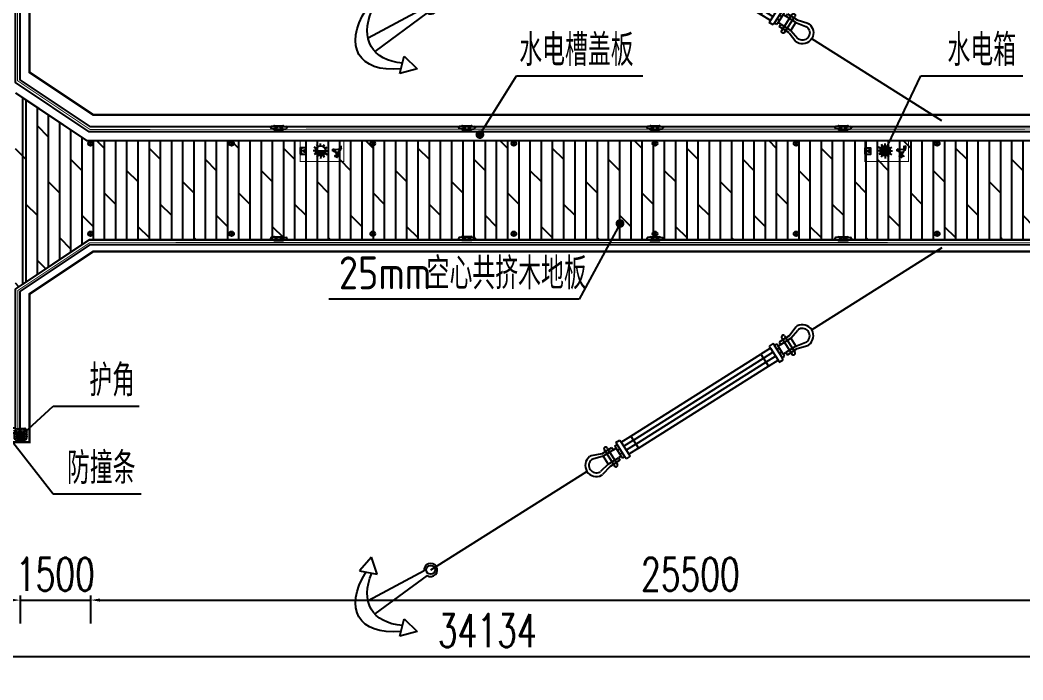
# Model space of a CAD drawing. Extents: x -89702 to 926017, y -610001 to -56924.
# Drawn here: x 60847 to 82167, y -135977 to -121946 of the extents above; entities that cross this region are included whole.
import ezdxf

# ---------------------------------------------------------------- set-up
doc = ezdxf.new("R2010")
doc.units = 0
doc.header["$LTSCALE"] = 10
doc.header["$MEASUREMENT"] = 0
doc.linetypes.add('CENTER', pattern=[2, 1.25, -0.25, 0.25, -0.25])
for name, color, linetype in [('AECOM-园建', 2, 'Continuous'), ('DIM_LEAD', 3, 'Continuous'), ('PUB_TEXT', 7, 'Continuous'), ('W-_ANTICOLLISION防撞措施', 6, 'Continuous'), ('W-PLASTIC_RAILINGS塑木栏杆', 6, 'Continuous'), ('W-STEEL_FRAME钢架', 3, 'Continuous'), ('W-WOOD_FLOOR木地板', 30, 'Continuous'), ('系船栓', 132, 'Continuous')]:
    doc.layers.add(name, color=color, linetype=linetype)
doc.layers.add('护舷', color=40, linetype='Continuous', lineweight=15)
doc.layers.add('护角', color=8, linetype='Continuous', lineweight=9)
doc.styles.get("Standard").update_dxf_attribs({"font": 'gbenor.shx', "bigfont": 'gbcbig.shx'})
doc.styles.add('STANDARD_T3', font='simplex.shx', dxfattribs={"width": 0.7, "bigfont": 'gbcbig.shx'})
doc.dimstyles.new('W&&200', dxfattribs={"dimtxt": 700, "dimasz": 200, "dimexe": 500, "dimexo": 600, "dimgap": 200, "dimtad": 1, "dimdec": 0, "dimzin": 0, "dimdsep": 46, "dimtxsty": 'STANDARD_T3', "dimcen": 0.09, "dimclrd": 1, "dimclre": 1, "dimclrt": 7, "dimazin": 2, "dimtfac": 1, "dimtdec": 0, "dimtix": 1, "dimtmove": 2, "dimatfit": 3, "dimfxl": 0, "dimtolj": 1, "dimtzin": 0, "dimarcsym": 0})

# ---------------------------------------------------------------- blocks, each defined once
blk = doc.blocks.new('*D79')
at = {"layer": 'Defpoints', "color": 0, "transparency": 16777216}
for p in [(60847, -123220), (89891, -123220), (87845, -124220)]:
    blk.add_point(p, dxfattribs=at)
at = {"layer": 'W-WOOD_FLOOR木地板', "color": 1, "lineweight": -2, "transparency": 16777216}
for p, q in [((89891, -123020), (89891, -122820)), ((89791, -123220), (90391, -123220)), ((89891, -124220), (89891, -123220)), ((89791, -124220), (90391, -124220)), ((89891, -124420), (89891, -124620))]:
    blk.add_line(p, q, dxfattribs=at)
at = {"layer": 'W-WOOD_FLOOR木地板', "color": 1, "transparency": 16777216}
for points in [[(89858, -123020), (89924, -123020), (89891, -123220)], [(89858, -124420), (89924, -124420), (89891, -124220)]]:
    blk.add_solid(points, dxfattribs=at)
at = {"layer": 'W-WOOD_FLOOR木地板', "color": 7, "transparency": 16777216, "insert": (89341, -123720), "char_height": 700, "attachment_point": 5, "rotation": 90, "style": 'STANDARD_T3'}
blk.add_mtext('\\A1;1000', dxfattribs=at)
blk = doc.blocks.new('*D80')
at = {"layer": 'Defpoints', "color": 0, "transparency": 16777216}
for p in [(60847, -115720), (89891, -115720), (60847, -123220)]:
    blk.add_point(p, dxfattribs=at)
at = {"layer": 'W-WOOD_FLOOR木地板', "color": 1, "lineweight": -2, "transparency": 16777216}
for p, q in [((89791, -115720), (90391, -115720)), ((89891, -123020), (89891, -115920)), ((89791, -123220), (90391, -123220))]:
    blk.add_line(p, q, dxfattribs=at)
at = {"layer": 'W-WOOD_FLOOR木地板', "color": 1, "transparency": 16777216}
for points in [[(89858, -115920), (89924, -115920), (89891, -115720)], [(89858, -123020), (89924, -123020), (89891, -123220)]]:
    blk.add_solid(points, dxfattribs=at)
at = {"layer": 'W-WOOD_FLOOR木地板', "color": 7, "transparency": 16777216, "insert": (89341, -119470), "char_height": 700, "width": 822.06, "attachment_point": 5, "rotation": 90, "style": 'STANDARD_T3'}
blk.add_mtext('\\A1;7500', dxfattribs=at)
blk = doc.blocks.new('*D85')
at = {"layer": 'Defpoints', "color": 0, "transparency": 16777216}
for p in [(53713, -130720), (60847, -130720), (53713, -134279)]:
    blk.add_point(p, dxfattribs=at)
at = {"layer": 'W-WOOD_FLOOR木地板', "color": 1, "lineweight": -2, "transparency": 16777216}
for p, q in [((53713, -134179), (53713, -134779)), ((60647, -134279), (53913, -134279)), ((60847, -134179), (60847, -134779))]:
    blk.add_line(p, q, dxfattribs=at)
at = {"layer": 'W-WOOD_FLOOR木地板', "color": 1, "transparency": 16777216}
for points in [[(53913, -134245), (53913, -134312), (53713, -134279)], [(60647, -134245), (60647, -134312), (60847, -134279)]]:
    blk.add_solid(points, dxfattribs=at)
at = {"layer": 'W-WOOD_FLOOR木地板', "color": 7, "transparency": 16777216, "insert": (57280, -133729), "char_height": 700, "attachment_point": 5, "style": 'STANDARD_T3'}
blk.add_mtext('\\A1;7134', dxfattribs=at)
blk = doc.blocks.new('*D73')
at = {"layer": 'Defpoints', "color": 0, "transparency": 16777216}
for p in [(53713, -132039), (87845, -132039), (87845, -135477)]:
    blk.add_point(p, dxfattribs=at)
at = {"layer": 'W-WOOD_FLOOR木地板', "color": 1, "lineweight": -2, "transparency": 16777216}
for p, q in [((53713, -135377), (53713, -135977)), ((87845, -135377), (87845, -135977)), ((53913, -135477), (87645, -135477))]:
    blk.add_line(p, q, dxfattribs=at)
at = {"layer": 'W-WOOD_FLOOR木地板', "color": 1, "transparency": 16777216}
for points in [[(53913, -135443), (53913, -135510), (53713, -135477)], [(87645, -135443), (87645, -135510), (87845, -135477)]]:
    blk.add_solid(points, dxfattribs=at)
at = {"layer": 'W-WOOD_FLOOR木地板', "color": 7, "transparency": 16777216, "insert": (70779, -134927), "char_height": 700, "attachment_point": 5, "style": 'STANDARD_T3'}
blk.add_mtext('\\A1;34134', dxfattribs=at)
blk = doc.blocks.new('A$C1404ab31')
at = {"layer": 'AECOM-园建', "color": 5}
for p, q in [((23004, 3037), (22894, 3512)), ((22894, 3512), (23361, 3370)), ((23361, 3370), (23004, 3037)), ((21855, 2376), (23608, 2503)), ((21855, 2227), (23575, 2103)), ((22978, 1625), (22868, 1150)), ((23335, 1292), (22978, 1625)), ((22868, 1150), (23335, 1292))]:
    blk.add_line(p, q, dxfattribs=at)
at = {"layer": 'AECOM-园建', "color": 7}
for p, q in [((10094, 2446), (9811, 2500)), ((10101, 2523), (9814, 2599)), ((10093, 2446), (10418, 2446)), ((10418, 2523), (10101, 2523)), ((10418, 2446), (10418, 2523)), ((15775, 2443), (15775, 2520)), ((15775, 2520), (16091, 2520)), ((16091, 2520), (16378, 2596)), ((16098, 2443), (16381, 2497)), ((10093, 2190), (9816, 2107)), ((10417, 2189), (10093, 2190)), ((16099, 2443), (15775, 2443)), ((15775, 2110), (15775, 2187)), ((15775, 2187), (16099, 2187)), ((16099, 2187), (16375, 2104)), ((10099, 2112), (9818, 2009)), ((16093, 2110), (15775, 2110)), ((16093, 2110), (16373, 2006))]:
    blk.add_line(p, q, dxfattribs=at)
at = {"layer": 'AECOM-园建', "color": 4}
for p, q in [((10093, 2190), (10093, 2446)), ((10503, 2383), (10579, 2383)), ((10503, 2254), (10579, 2254)), ((11015, 2382), (10707, 2382)), ((11016, 2254), (10708, 2254)), ((15175, 2381), (15485, 2381)), ((15176, 2252), (15484, 2252)), ((15690, 2380), (15613, 2380)), ((15689, 2252), (15613, 2252)), ((16099, 2187), (16099, 2443))]:
    blk.add_line(p, q, dxfattribs=at)
at = {"layer": 'AECOM-园建', "color": 6}
for p, q in [((10209, 2049), (10209, 2568)), ((10301, 2057), (10299, 2584)), ((15891, 2055), (15893, 2582)), ((15983, 2046), (15983, 2566))]:
    blk.add_line(p, q, dxfattribs=at)
at = {"layer": 'AECOM-园建'}
for p, q in [((10503, 2446), (10417, 2446)), ((10503, 2446), (10502, 2190)), ((10580, 2510), (10503, 2511)), ((10503, 2511), (10503, 2446)), ((10580, 2510), (10579, 2125)), ((10708, 2575), (10580, 2575)), ((10580, 2575), (10580, 2510)), ((10708, 2125), (10707, 2510)), ((10708, 2510), (10708, 2575)), ((11017, 2511), (10708, 2510)), ((15175, 2509), (11015, 2511)), ((11016, 2125), (11017, 2511)), ((15176, 2123), (15175, 2509)), ((15175, 2509), (15484, 2508)), ((15484, 2508), (15484, 2573)), ((15484, 2573), (15613, 2573)), ((15484, 2123), (15485, 2508)), ((15613, 2573), (15613, 2508)), ((15613, 2508), (15689, 2508)), ((15613, 2508), (15613, 2123)), ((15689, 2508), (15690, 2444)), ((5331, 2302), (9500, 2302)), ((10417, 2189), (10502, 2190)), ((10417, 2112), (10417, 2189)), ((10502, 2190), (10502, 2125)), ((15175, 2381), (11015, 2382)), ((15176, 2252), (11015, 2254)), ((15690, 2444), (15689, 2188)), ((15775, 2187), (15689, 2188)), ((15689, 2188), (15689, 2123)), ((15690, 2444), (15775, 2444)), ((21692, 2299), (16692, 2299)), ((10099, 2112), (10417, 2112)), ((10502, 2125), (10580, 2125)), ((10580, 2125), (10580, 2061)), ((10580, 2061), (10708, 2061)), ((10708, 2061), (10708, 2125)), ((10708, 2125), (11016, 2125)), ((15176, 2123), (11016, 2125)), ((15484, 2123), (15176, 2123)), ((15484, 2059), (15484, 2123)), ((15612, 2059), (15484, 2059)), ((15689, 2123), (15612, 2123)), ((15612, 2123), (15612, 2059))]:
    blk.add_line(p, q, dxfattribs=at)
at = {"layer": 'AECOM-园建', "color": 5}
blk.add_circle((21692, 2299), 121, dxfattribs=at)
at = {"layer": 'AECOM-园建', "color": 7}
for centre, radius, start, end in [((9800, 2302), 300, 93.2906, 265.3301), ((9800, 2302), 200, 94.4761, 262.9659), ((9789, 2502), 100, 75.19, 93.2906), ((9792, 2402), 100, 79.0739, 94.4761), ((16404, 2499), 100, 86.6579, 104.7584), ((16400, 2399), 100, 85.4723, 100.8746), ((16392, 2299), 200, 276.9826, 85.4723), ((16392, 2299), 300, 274.6184, 86.6579), ((9788, 2203), 100, 262.9659, 286.6022), ((9784, 2103), 100, 265.3301, 290.2049), ((16408, 2100), 100, 249.7436, 274.6184), ((16404, 2200), 100, 253.3463, 276.9826)]:
    blk.add_arc(centre, radius, start, end, dxfattribs=at)
at = {"layer": 'AECOM-园建', "color": 6}
for centre, radius, start, end in [((10254, 2576), 45.7, 10.5638, 190.32), ((15938, 2573), 45.7, 349.6285, 169.3847), ((10255, 2053), 46, 185.0754, 5.0754), ((15937, 2051), 46, 174.8731, 354.8731)]:
    blk.add_arc(centre, radius, start, end, dxfattribs=at)
at = {"layer": 'AECOM-园建', "color": 5}
blk.add_arc((21693, 2302), 178, 24.7518, 335.2482, dxfattribs=at)
at = {"layer": 'AECOM-园建', "color": 5, "extrusion": (0, 0, -1)}
for major_axis, ratio, start_param, end_param in [((-2789, 0), 0.481769, 2.390642, 3.92559), ((2393, 0), 0.561367, 5.641862, 6.962221)]:
    blk.add_ellipse((21227, 2364), major_axis=major_axis, ratio=ratio, start_param=start_param, end_param=end_param, dxfattribs=at)
blk = doc.blocks.new('护角')
at = {"layer": '护角', "linetype": 'Continuous', "lineweight": 0}
h = blk.add_hatch(dxfattribs=at)
h.set_pattern_fill('ANGLE', color=40, scale=5, angle=45)
h.set_pattern_definition([(45, (0, 0), (-24.6957, 24.6957), [25.4, -9.525]), (135, (0, 0), (-24.6957, -24.6957), [25.4, -9.525])])
h.paths.add_polyline_path([(229, 177, 0.414214), (177, 229), (0, 229), (0, 100, 0.414214), (100, 0), (229, 0)])
h.paths.add_polyline_path([(177, 280), (67, 280), (0, 229), (177, 229)])
h.paths.add_polyline_path([(177, 280), (177, 229, -0.414214), (229, 177), (280, 177, 0.414214)])
h.paths.add_polyline_path([(280, 177), (229, 177), (229, 0), (280, 65)])
at = {"layer": '护角', "color": 40, "linetype": 'Continuous', "lineweight": 0}
for p, q in [((0, 229), (67, 280)), ((0, 229), (0, 100)), ((177, 229), (0, 229)), ((67, 280), (177, 280)), ((177, 229), (177, 280)), ((100, 0), (229, 0)), ((229, 177), (229, 0)), ((229, 177), (280, 177)), ((229, 0), (280, 65)), ((280, 177), (280, 65))]:
    blk.add_line(p, q, dxfattribs=at)
at = {"layer": '护角', "color": 1, "linetype": 'CENTER', "ltscale": 0.2}
for p, q in [((224, 229), (235, 229)), ((229, 224), (229, 235))]:
    blk.add_line(p, q, dxfattribs=at)
at = {"layer": '护角', "color": 40, "linetype": 'Continuous', "lineweight": 0}
for centre, radius, start, end in [((177, 177), 103, 0, 90), ((177, 177), 52.2, 0, 90), ((100, 100), 100, 180, 270)]:
    blk.add_arc(centre, radius, start, end, dxfattribs=at)
blk = doc.blocks.new('A$Cfe1adb12')
at = {"layer": '护舷', "rotation": 320.3357902113834}
blk.add_blockref('护角', (0, 179), dxfattribs=at)
blk = doc.blocks.new('*D76')
at = {"color": 1, "lineweight": -2, "transparency": 16777216}
for p, q in [((91689, -102720), (92289, -102720)), ((91789, -130520), (91789, -102920)), ((91689, -130720), (92289, -130720))]:
    blk.add_line(p, q, dxfattribs=at)
at = {"color": 1, "transparency": 16777216}
for points in [[(91755, -102920), (91822, -102920), (91789, -102720)], [(91755, -130520), (91822, -130520), (91789, -130720)]]:
    blk.add_solid(points, dxfattribs=at)
at = {"layer": 'Defpoints', "color": 0, "transparency": 16777216}
for p in [(60847, -102720), (91789, -102720), (60847, -130720)]:
    blk.add_point(p, dxfattribs=at)
at = {"color": 7, "transparency": 16777216, "insert": (91239, -116720), "char_height": 700, "attachment_point": 5, "rotation": 90, "style": 'STANDARD_T3'}
blk.add_mtext('\\A1;28000', dxfattribs=at)
blk = doc.blocks.new('*D89')
at = {"layer": 'Defpoints', "color": 0, "transparency": 16777216}
for p in [(87845, -126720), (60847, -127720), (89891, -127720)]:
    blk.add_point(p, dxfattribs=at)
at = {"layer": 'W-WOOD_FLOOR木地板', "color": 1, "lineweight": -2, "transparency": 16777216}
for p, q in [((89891, -126520), (89891, -126320)), ((89791, -126720), (90391, -126720)), ((89891, -126720), (89891, -127720)), ((89791, -127720), (90391, -127720)), ((89891, -127920), (89891, -128120))]:
    blk.add_line(p, q, dxfattribs=at)
at = {"layer": 'W-WOOD_FLOOR木地板', "color": 1, "transparency": 16777216}
for points in [[(89858, -126520), (89924, -126520), (89891, -126720)], [(89858, -127920), (89924, -127920), (89891, -127720)]]:
    blk.add_solid(points, dxfattribs=at)
at = {"layer": 'W-WOOD_FLOOR木地板', "color": 7, "transparency": 16777216, "insert": (89341, -127220), "char_height": 700, "attachment_point": 5, "rotation": 90, "style": 'STANDARD_T3'}
blk.add_mtext('\\A1;1000', dxfattribs=at)
blk = doc.blocks.new('*D90')
at = {"layer": 'Defpoints', "color": 0, "transparency": 16777216}
for p in [(60847, -127720), (60847, -130720), (89884, -130720)]:
    blk.add_point(p, dxfattribs=at)
at = {"layer": 'W-WOOD_FLOOR木地板', "color": 1, "lineweight": -2, "transparency": 16777216}
for p, q in [((89784, -127720), (90384, -127720)), ((89884, -127920), (89884, -130520)), ((89784, -130720), (90384, -130720))]:
    blk.add_line(p, q, dxfattribs=at)
at = {"layer": 'W-WOOD_FLOOR木地板', "color": 1, "transparency": 16777216}
for points in [[(89850, -127920), (89917, -127920), (89884, -127720)], [(89850, -130520), (89917, -130520), (89884, -130720)]]:
    blk.add_solid(points, dxfattribs=at)
at = {"layer": 'W-WOOD_FLOOR木地板', "color": 7, "transparency": 16777216, "insert": (89334, -129220), "char_height": 700, "attachment_point": 5, "rotation": 90, "style": 'STANDARD_T3'}
blk.add_mtext('\\A1;3000', dxfattribs=at)
blk = doc.blocks.new('dimaideng')
for p, q in [((564094, -312860), (564168, -312927)), ((564165, -312857), (564096, -312930))]:
    blk.add_line(p, q)
blk.add_circle((564131, -312893), 50)
blk = doc.blocks.new('*U58')
for p in [(-564131, 313854), (-564131, 311933)]:
    blk.add_blockref('dimaideng', p)
blk = doc.blocks.new('*U59')
at = {"color": 0, "linetype": 'ByBlock', "lineweight": -2, "transparency": 16777216}
for p in [(0, 0), (3000, 0), (6000, 0), (9000, 0), (12000, 0), (15000, 0), (18000, 0)]:
    blk.add_blockref('*U58', p, dxfattribs=at)
blk = doc.blocks.new('*D2374')
at = {"layer": 'Defpoints', "color": 0, "transparency": 16777216}
for p in [(62347, -126720), (60847, -130720), (62347, -134279)]:
    blk.add_point(p, dxfattribs=at)
at = {"layer": 'W-WOOD_FLOOR木地板', "color": 1, "lineweight": -2, "transparency": 16777216}
for p, q in [((60647, -134279), (60447, -134279)), ((60847, -134179), (60847, -134779)), ((60847, -134279), (62347, -134279)), ((62347, -134179), (62347, -134779)), ((62547, -134279), (62747, -134279))]:
    blk.add_line(p, q, dxfattribs=at)
at = {"layer": 'W-WOOD_FLOOR木地板', "color": 1, "transparency": 16777216}
for points in [[(60647, -134245), (60647, -134312), (60847, -134279)], [(62547, -134245), (62547, -134312), (62347, -134279)]]:
    blk.add_solid(points, dxfattribs=at)
at = {"layer": 'W-WOOD_FLOOR木地板', "color": 7, "transparency": 16777216, "insert": (61597, -133729), "char_height": 700, "attachment_point": 5, "style": 'STANDARD_T3'}
blk.add_mtext('\\A1;1500', dxfattribs=at)
blk = doc.blocks.new('*D2375')
at = {"layer": 'Defpoints', "color": 0, "transparency": 16777216}
for p in [(62347, -126720), (87847, -126720), (87847, -134279)]:
    blk.add_point(p, dxfattribs=at)
at = {"layer": 'W-WOOD_FLOOR木地板', "color": 1, "lineweight": -2, "transparency": 16777216}
for p, q in [((62347, -134179), (62347, -134779)), ((62547, -134279), (87647, -134279)), ((87847, -134179), (87847, -134779))]:
    blk.add_line(p, q, dxfattribs=at)
at = {"layer": 'W-WOOD_FLOOR木地板', "color": 1, "transparency": 16777216}
for points in [[(62547, -134245), (62547, -134312), (62347, -134279)], [(87647, -134245), (87647, -134312), (87847, -134279)]]:
    blk.add_solid(points, dxfattribs=at)
at = {"layer": 'W-WOOD_FLOOR木地板', "color": 7, "transparency": 16777216, "insert": (75097, -133729), "char_height": 700, "attachment_point": 5, "style": 'STANDARD_T3'}
blk.add_mtext('\\A1;25500', dxfattribs=at)

msp = doc.modelspace()

# ---------------------------------------------------------------- hatches: boundary and pattern name
for points in [[(67344.7, -124726.3, -1), (67129.6, -124726.3)], [(79344.7, -124726.9, -1), (79129.6, -124726.9)]]:
    msp.add_hatch(color=3).paths.add_polyline_path(points)
at = {"layer": 'W-WOOD_FLOOR木地板'}
h = msp.add_hatch(dxfattribs=at)
h.set_pattern_fill('DOLMIT', color=256, scale=300, angle=90)
h.set_pattern_definition([(90, (30020.59, -641637.88), (-238.12262, 1e-14), []), (135, (30020.6, -641637.9), (-476.2449, -476.2449), [336.7564, -673.512])])
h.paths.add_polyline_path([(62316.9, -126620.5), (60747.3, -127666.9), (60747.3, -123497.6), (62278.1, -124504.6), (87745.1, -124505.7), (87745.1, -126620.5)])

# ---------------------------------------------------------------- linework, layer by layer
at = {"color": 5}
for p, q in [((66827, -124689.3), (66837.3, -124689.3)), ((66827, -124711.7), (66837.3, -124711.7)), ((78827, -124689.8), (78837.3, -124689.8)), ((78827, -124712.3), (78837.3, -124712.3)), ((66827, -124749.9), (66837.3, -124749.9)), ((66827, -124772.4), (66837.3, -124772.4)), ((66883.1, -124719.8), (66893.3, -124719.8)), ((66883.1, -124742.2), (66893.3, -124742.2)), ((78827, -124750.5), (78837.3, -124750.5)), ((78827, -124772.9), (78837.3, -124772.9)), ((78883.1, -124720.4), (78893.3, -124720.4)), ((78883.1, -124742.8), (78893.3, -124742.8))]:
    msp.add_line(p, q, dxfattribs=at)
for p, q in [((67129.6, -124726.3), (67344.7, -124726.3)), ((79129.6, -124726.9), (79344.7, -124726.9))]:
    msp.add_line(p, q)
for points in [[(60747.3, -123495.4), (62260.9, -124504.6), (87745.1, -124505.7)], [(60747.3, -123497.6), (62261, -124504.6), (87745.5, -124505.7)], [(60747.3, -127666), (62316.9, -126619.6), (87745.1, -126618.4)]]:
    msp.add_lwpolyline(points)
at = {"const_width": 20}
for points in [[(66803.4, -124954.9), (67732.2, -124954.9), (67732.2, -124504.8), (66803.4, -124504.8)], [(78803.4, -124955.5), (79732.2, -124955.5), (79732.2, -124505.4), (78803.4, -124505.4)]]:
    msp.add_lwpolyline(points, close=True, dxfattribs=at)
for points in [[(66803.4, -124794), (66931.6, -124794), (66931.6, -124665.8), (66803.4, -124665.8)], [(78803.4, -124794.5), (78931.6, -124794.5), (78931.6, -124666.3), (78803.4, -124666.3)]]:
    msp.add_lwpolyline(points, close=True)
at = {"color": 0}
for points in [[(67134.7, -124669.6), (67097.8, -124647.6)], [(67180.5, -124627.5), (67158.6, -124588.7)], [(67235.3, -124608.9), (67237.3, -124569)], [(67295.9, -124625.8), (67318, -124588.9)], [(67337.8, -124667.6), (67376.5, -124645.7)], [(79134.7, -124670.2), (79097.8, -124648.1)], [(79180.5, -124628.1), (79158.6, -124589.3)], [(79235.3, -124609.4), (79237.3, -124569.5)], [(79295.9, -124626.4), (79318, -124589.4)], [(79337.8, -124668.1), (79376.5, -124646.3)], [(67121.6, -124726), (67077.9, -124728.2)], [(67136.5, -124785), (67101.7, -124806.7)], [(67178.4, -124826.8), (67156.3, -124863.7)], [(67238.9, -124843.7), (67237.1, -124887.6)], [(67294, -124829.1), (67315.6, -124863.9)], [(67339.5, -124783), (67376.4, -124805.1)], [(67352.7, -124726.6), (67396.5, -124728.4)], [(79121.6, -124726.6), (79077.9, -124728.7)], [(79136.5, -124785.6), (79101.7, -124807.2)], [(79178.4, -124827.4), (79156.3, -124864.3)], [(79238.9, -124844.3), (79237.1, -124888.2)], [(79294, -124829.6), (79315.6, -124864.4)], [(79339.5, -124783.6), (79376.4, -124805.6)], [(79352.7, -124727.1), (79396.5, -124728.9)]]:
    msp.add_lwpolyline(points, dxfattribs=at)
at = {"color": 3}
for points in [[(67494.5, -124730.4), (67492.9, -124698)], [(67513.3, -124701.1), (67492.9, -124698)], [(67498.8, -124734.2), (67496.8, -124693.8)], [(67521.2, -124696.6), (67496.8, -124693.8)], [(67514.9, -124733.4), (67513.1, -124697)], [(67529.8, -124704.3), (67517.6, -124704.9)], [(67519.4, -124741.3), (67520.8, -124688.6), (67533, -124688)], [(67530.8, -124724.5), (67529.8, -124704.3), (67533, -124688)], [(67533, -124688), (67537.7, -124699.9), (67550, -124703.3)], [(67619, -124704), (67586.2, -124697.5), (67550, -124703.3)], [(67619, -124704), (67631, -124699.3), (67634.4, -124687)], [(67632.8, -124735.8), (67656.1, -124714.3), (67667, -124689.4), (67670.5, -124677.1)], [(67634, -124678.9), (67670.5, -124677.1)], [(67634.4, -124687), (67634, -124678.9)], [(67635.3, -124622), (67635.5, -124626), (67635.9, -124634.1)], [(67636.1, -124638.2), (67636.3, -124642.2), (67636.7, -124650.3)], [(67636.9, -124654.4), (67637.1, -124658.4), (67637.5, -124666.6)], [(67637.7, -124670.6), (67637.9, -124674.7), (67638.1, -124678.7)], [(67639.3, -124621.8), (67638.1, -124678.7)], [(67643.4, -124621.6), (67643.6, -124625.6), (67643.8, -124629.7), (67639.9, -124633.9)], [(67640.1, -124638), (67640.3, -124642), (67640.7, -124650.1)], [(67640.9, -124654.2), (67641.1, -124658.2), (67641.5, -124666.4)], [(67641.7, -124670.4), (67641.9, -124674.5), (67642.1, -124678.5)], [(67643.4, -124621.6), (67643.6, -124625.6), (67644, -124633.7)], [(67644.2, -124637.8), (67644.4, -124641.8), (67644.8, -124649.9)], [(67645, -124654), (67645.2, -124658), (67645.6, -124666.2)], [(67645.8, -124670.2), (67646, -124674.3), (67646.2, -124678.3)], [(67647.4, -124621.4), (67646.2, -124678.3)], [(67648, -124633.5), (67648.2, -124637.6), (67648.8, -124649.7)], [(67649, -124653.8), (67649.2, -124657.8), (67649.6, -124666)], [(67649.8, -124670), (67650, -124674.1), (67650.2, -124678.1)], [(67651.5, -124621.2), (67651.9, -124629.3)], [(67651.5, -124621.2), (67651.9, -124629.3)], [(67652.1, -124633.3), (67652.3, -124637.4), (67652.7, -124645.5)], [(67652.9, -124649.5), (67653.1, -124653.6), (67653.7, -124665.8)], [(67653.9, -124669.8), (67654.1, -124673.9), (67654.3, -124677.9)], [(67655.5, -124621), (67654.3, -124677.9)], [(67659.6, -124620.8), (67659.8, -124624.8), (67655.9, -124629.1)], [(67656.1, -124633.1), (67656.3, -124637.2), (67656.7, -124645.3)], [(67656.9, -124649.3), (67657.1, -124653.4), (67657.5, -124661.5)], [(67657.7, -124665.6), (67657.9, -124669.6), (67658.3, -124677.7)], [(67659.6, -124620.8), (67660, -124628.9)], [(67660.2, -124632.9), (67660.4, -124637), (67660.8, -124645.1)], [(67661, -124649.1), (67661.2, -124653.2), (67661.6, -124661.3)], [(67661.8, -124665.4), (67662, -124669.4), (67662.4, -124677.5)], [(67663.6, -124620.6), (67662.4, -124677.5)], [(67667.7, -124620.4), (67667.9, -124624.4), (67664, -124628.7)], [(67664.2, -124632.7), (67664.4, -124636.8), (67664.8, -124644.9)], [(67665, -124648.9), (67665.2, -124653), (67665.6, -124661.1)], [(67665.8, -124665.2), (67666, -124669.2), (67666.4, -124677.3)], [(67667.7, -124620.4), (67668.1, -124628.5)], [(67668.3, -124632.5), (67668.5, -124636.6), (67668.9, -124644.7)], [(67669.1, -124648.7), (67669.3, -124652.8), (67669.7, -124660.9)], [(67669.9, -124665), (67670.1, -124669), (67670.5, -124677.1)], [(79494.5, -124731), (79492.9, -124698.6)], [(79513.3, -124701.6), (79492.9, -124698.6)], [(79498.8, -124734.8), (79496.8, -124694.3)], [(79521.2, -124697.2), (79496.8, -124694.3)], [(79514.9, -124734), (79513.1, -124697.6)], [(79529.8, -124704.9), (79517.6, -124705.5)], [(79519.4, -124741.9), (79520.8, -124689.1), (79533, -124688.5)], [(79530.8, -124725.1), (79529.8, -124704.9), (79533, -124688.5)], [(79533, -124688.5), (79537.7, -124700.4), (79550, -124703.9)], [(79619, -124704.5), (79586.2, -124698), (79550, -124703.9)], [(79619, -124704.5), (79631, -124699.9), (79634.4, -124687.5)], [(79632.8, -124736.3), (79656.1, -124714.9), (79667, -124690), (79670.5, -124677.6)], [(79634, -124679.4), (79670.5, -124677.6)], [(79634.4, -124687.5), (79634, -124679.4)], [(79635.3, -124622.6), (79635.5, -124626.6), (79635.9, -124634.7)], [(79636.1, -124638.8), (79636.3, -124642.8), (79636.7, -124650.9)], [(79636.9, -124654.9), (79637.1, -124659), (79637.5, -124667.1)], [(79637.7, -124671.1), (79637.9, -124675.2), (79638.1, -124679.2)], [(79639.3, -124622.4), (79638.1, -124679.2)], [(79643.4, -124622.2), (79643.6, -124626.2), (79643.8, -124630.3), (79639.9, -124634.5)], [(79640.1, -124638.6), (79640.3, -124642.6), (79640.7, -124650.7)], [(79640.9, -124654.7), (79641.1, -124658.8), (79641.5, -124666.9)], [(79641.7, -124670.9), (79641.9, -124675), (79642.1, -124679)], [(79643.4, -124622.2), (79643.6, -124626.2), (79644, -124634.3)], [(79644.2, -124638.4), (79644.4, -124642.4), (79644.8, -124650.5)], [(79645, -124654.5), (79645.2, -124658.6), (79645.6, -124666.7)], [(79645.8, -124670.7), (79646, -124674.8), (79646.2, -124678.8)], [(79647.4, -124622), (79646.2, -124678.8)], [(79648, -124634.1), (79648.2, -124638.2), (79648.8, -124650.3)], [(79649, -124654.3), (79649.2, -124658.4), (79649.6, -124666.5)], [(79649.8, -124670.5), (79650, -124674.6), (79650.2, -124678.6)], [(79651.5, -124621.8), (79651.9, -124629.9)], [(79651.5, -124621.8), (79651.9, -124629.9)], [(79652.1, -124633.9), (79652.3, -124638), (79652.7, -124646.1)], [(79652.9, -124650.1), (79653.1, -124654.1), (79653.7, -124666.3)], [(79653.9, -124670.3), (79654.1, -124674.4), (79654.3, -124678.4)], [(79655.5, -124621.6), (79654.3, -124678.4)], [(79659.6, -124621.4), (79659.8, -124625.4), (79655.9, -124629.7)], [(79656.1, -124633.7), (79656.3, -124637.8), (79656.7, -124645.9)], [(79656.9, -124649.9), (79657.1, -124653.9), (79657.5, -124662)], [(79657.7, -124666.1), (79657.9, -124670.1), (79658.3, -124678.2)], [(79659.6, -124621.4), (79660, -124629.5)], [(79660.2, -124633.5), (79660.4, -124637.6), (79660.8, -124645.7)], [(79661, -124649.7), (79661.2, -124653.7), (79661.6, -124661.8)], [(79661.8, -124665.9), (79662, -124669.9), (79662.4, -124678)], [(79663.6, -124621.2), (79662.4, -124678)], [(79667.7, -124621), (79667.9, -124625), (79664, -124629.3)], [(79664.2, -124633.3), (79664.4, -124637.4), (79664.8, -124645.5)], [(79665, -124649.5), (79665.2, -124653.5), (79665.6, -124661.6)], [(79665.8, -124665.7), (79666, -124669.7), (79666.4, -124677.8)], [(79667.7, -124621), (79668.1, -124629.1)], [(79668.3, -124633.1), (79668.5, -124637.2), (79668.9, -124645.3)], [(79669.1, -124649.3), (79669.3, -124653.3), (79669.7, -124661.4)], [(79669.9, -124665.5), (79670.1, -124669.5), (79670.5, -124677.6)], [(67514.7, -124729.4), (67494.5, -124730.4)], [(67519, -124733.2), (67498.8, -124734.2)], [(67530.8, -124724.5), (67518.6, -124725.1)], [(67519.4, -124741.3), (67531.6, -124740.7)], [(67531.6, -124740.7), (67530.8, -124724.5)], [(67539.2, -124732.2), (67531.2, -124732.6)], [(67633.5, -124833.2), (67540.2, -124833.7), (67536.5, -124842), (67577.6, -124852.2)], [(67556.2, -124747.7), (67551.6, -124735.7), (67539.2, -124732.2)], [(67556.2, -124747.7), (67557.2, -124767.9)], [(67613.7, -124761.1), (67557, -124763.9)], [(67613.9, -124765.1), (67557.2, -124767.9)], [(67565.5, -124771.6), (67557.2, -124767.9)], [(67565.5, -124771.6), (67606, -124769.6), (67613.9, -124765.1)], [(67565.5, -124771.6), (67566.1, -124783.7)], [(67566.1, -124783.7), (67570.4, -124787.6), (67574.2, -124783.3)], [(67602.8, -124786), (67570.4, -124787.6)], [(67599.3, -124798.3), (67571, -124799.7), (67570.4, -124787.5)], [(67599.7, -124806.4), (67571.4, -124807.8)], [(67571.4, -124807.8), (67571.6, -124811.8)], [(67596.3, -124818.7), (67575.8, -124815.7), (67571.6, -124811.8)], [(67572.6, -124832.1), (67578, -124860.2), (67594.2, -124859.4)], [(67574.2, -124783.3), (67573.6, -124771.2)], [(67574.2, -124783.3), (67594.7, -124786.4)], [(67575, -124799.5), (67575.4, -124807.6)], [(67576.6, -124831.9), (67575.8, -124815.7)], [(67579.9, -124815.5), (67579.5, -124807.4)], [(67592.2, -124818.9), (67591.6, -124806.8)], [(67592.8, -124831.1), (67592.2, -124818.9)], [(67593.9, -124770.2), (67594.7, -124786.4), (67606.8, -124785.8)], [(67633.5, -124833.2), (67633.9, -124841.3), (67594, -124855.4)], [(67594.2, -124859.4), (67597.1, -124835)], [(67595.3, -124798.5), (67595.7, -124806.6)], [(67596.3, -124818.7), (67600.1, -124814.5), (67599.7, -124806.4)], [(67599.3, -124798.3), (67602.8, -124785.9)], [(67606, -124769.6), (67606.8, -124785.8)], [(67632.8, -124735.8), (67617.2, -124748.7), (67613.9, -124765.1)], [(79514.7, -124730), (79494.5, -124731)], [(79519, -124733.8), (79498.8, -124734.8)], [(79530.8, -124725.1), (79518.6, -124725.7)], [(79519.4, -124741.9), (79531.6, -124741.3)], [(79531.6, -124741.3), (79530.8, -124725.1)], [(79539.2, -124732.8), (79531.2, -124733.2)], [(79633.5, -124833.7), (79540.2, -124834.2), (79536.5, -124842.5), (79577.6, -124852.7)], [(79556.2, -124748.2), (79551.6, -124736.3), (79539.2, -124732.8)], [(79556.2, -124748.2), (79557.2, -124768.4)], [(79613.7, -124761.6), (79557, -124764.4)], [(79613.9, -124765.6), (79557.2, -124768.4)], [(79565.5, -124772.1), (79557.2, -124768.4)], [(79565.5, -124772.1), (79606, -124770.1), (79613.9, -124765.6)], [(79565.5, -124772.1), (79566.1, -124784.3)], [(79566.1, -124784.3), (79570.4, -124788.1), (79574.2, -124783.9)], [(79602.8, -124786.5), (79570.4, -124788.1)], [(79599.3, -124798.9), (79571, -124800.3), (79570.4, -124788.1)], [(79599.7, -124807), (79571.4, -124808.4)], [(79571.4, -124808.4), (79571.6, -124812.4)], [(79596.3, -124819.3), (79575.8, -124816.3), (79571.6, -124812.4)], [(79572.6, -124832.6), (79578, -124860.8), (79594.2, -124860)], [(79574.2, -124783.9), (79573.6, -124771.7)], [(79574.2, -124783.9), (79594.7, -124786.9)], [(79575, -124800.1), (79575.4, -124808.2)], [(79576.6, -124832.4), (79575.8, -124816.3)], [(79579.9, -124816.1), (79579.5, -124808)], [(79592.2, -124819.5), (79591.6, -124807.4)], [(79592.8, -124831.6), (79592.2, -124819.5)], [(79593.9, -124770.7), (79594.7, -124786.9), (79606.8, -124786.3)], [(79633.5, -124833.7), (79633.9, -124841.8), (79594, -124855.9)], [(79594.2, -124860), (79597.1, -124835.5)], [(79595.3, -124799.1), (79595.7, -124807.2)], [(79596.3, -124819.3), (79600.1, -124815.1), (79599.7, -124807)], [(79599.3, -124798.9), (79602.8, -124786.5)], [(79606, -124770.1), (79606.8, -124786.3)], [(79632.8, -124736.3), (79617.2, -124749.3), (79613.9, -124765.6)]]:
    msp.add_lwpolyline(points, dxfattribs=at)
at = {"color": 5}
for centre, radius in [((66897.9, -124731), 26.5), ((78897.9, -124731.6), 26.5), ((66910.6, -124731), 5.13), ((78910.6, -124731.6), 5.13)]:
    msp.add_circle(centre, radius, dxfattribs=at)
at = {"color": 0}
for centre in [(67237.1, -124726.3), (79237.1, -124726.9)]:
    msp.add_circle(centre, 107.6, dxfattribs=at)
at = {"color": 5}
for centre, start, end in [((66832.2, -124689.3), 0, 180), ((66832.2, -124711.7), 180, 0), ((66888.2, -124719.8), 0, 180), ((78832.2, -124689.8), 0, 180), ((78832.2, -124712.3), 180, 0), ((78888.2, -124720.4), 0, 180), ((66832.2, -124749.9), 0, 180), ((66832.2, -124772.4), 180, 0), ((66888.2, -124742.2), 180, 0), ((78832.2, -124750.5), 0, 180), ((78832.2, -124772.9), 180, 0), ((78888.2, -124742.8), 180, 0)]:
    msp.add_arc(centre, 5.13, start, end, dxfattribs=at)
at = {"layer": 'DIM_LEAD'}
for p, q in [((70622.4, -124380.5), (71402.7, -123130.6)), ((71402.7, -123130.6), (74089.4, -123130.6)), ((79237.1, -124726.9), (79996.2, -123130.6)), ((79996.2, -123130.6), (82164.1, -123130.6)), ((73601.1, -126271.8), (72733.1, -127880.8)), ((72733.1, -127880.8), (67414.2, -127880.8)), ((60847.3, -130799), (61553.1, -130156.3)), ((61553.1, -130156.3), (63377.9, -130156.3)), ((60696.7, -130921.8), (61553.1, -132019.1)), ((61553.1, -132019.1), (63425.1, -132019.1))]:
    msp.add_line(p, q, dxfattribs=at)
at = {"layer": 'DIM_LEAD', "const_width": 93.3}
for points in [[(70597.7, -124420.1, 1), (70647.1, -124340.9, 1)], [(79217.1, -124769, 1), (79257.2, -124684.7, 1)], [(73623.3, -126230.7, 1), (73579, -126312.9, 1)], [(60812.8, -130830.4, 1), (60881.8, -130767.6, 1)]]:
    msp.add_lwpolyline(points, format="xyb", close=True, dxfattribs=at)
at = {"layer": 'W-_ANTICOLLISION防撞措施', "color": 5, "const_width": 50}
msp.add_lwpolyline([(53530.8, -130919.6), (61047.3, -130919.6), (61047.3, -127770.8), (62407.7, -126863.9), (88045.1, -126863.9), (88045.1, -123964.1), (62407.7, -123964.1), (61047.3, -123057.1), (61047.3, -115771.8), (62407.7, -114864.9), (88045.1, -114864.9), (88045.1, -111965.1), (62407.7, -111965.1), (61047.3, -111058.1), (61047.3, -102659.8)], dxfattribs=at)
at = {"layer": 'W-PLASTIC_RAILINGS塑木栏杆', "color": 6, "const_width": 20}
msp.add_lwpolyline([(49848.1, -102776), (46384.6, -102755.9, -0.1071759), (44168.9, -106855.4, -0.1451949), (53758.8, -130669.6), (60797.3, -130669.6), (60797.3, -127697.7), (62332, -126679.2), (87795.4, -126669.4), (87781.3, -124260.8), (62332, -124270.5), (60792.5, -123234.8), (60797.3, -115690.3), (62332, -114667.2), (87806.4, -114663.1), (87795.1, -112258.8), (62338.8, -112280.5), (60797.3, -111239.9), (60797.3, -102769.8)], format="xyb", dxfattribs=at)
at = {"layer": 'W-STEEL_FRAME钢架'}
for points in [[(53713.3, -130719.6), (60847.3, -130719.6), (60847.3, -127719.6), (62347.2, -126719.6), (87845.1, -126719.6), (87845.1, -124219.6), (62347.2, -124219.6), (60847.3, -123219.6), (60847.3, -115719.6), (62347.2, -114719.6), (87845.3, -114719.6), (87845.3, -112219.6), (62347.2, -112219.6), (60847.3, -111219.6), (60847.3, -102719.8), (46327.3, -102719.8, -0.1190009), (44077, -106820.3, -0.1459322)], [(53804.3, -130619.6), (60747.3, -130619.6), (60747.3, -127666), (62316.9, -126619.6), (87745.1, -126619.6), (87745.1, -124319.6), (62316.9, -124319.6), (60747.3, -123273.1), (60747.3, -115666), (62316.9, -114619.6), (87745.3, -114619.6), (87745.3, -112319.6), (62316.9, -112319.6), (60747.3, -111273.1), (60747.3, -102819.8), (46403.5, -102819.8, -0.1149276), (44208.1, -106824.3, -0.144938)]]:
    msp.add_lwpolyline(points, format="xyb", close=True, dxfattribs=at)
at = {"layer": 'W-WOOD_FLOOR木地板'}
msp.add_lwpolyline([(60907.3, -127560.3), (60907.3, -123603.3), (62261, -124504.6), (87745.1, -124505.7), (87745.1, -126620.5), (62316.9, -126620.5)], close=True, dxfattribs=at)
at = {"layer": '系船栓'}
for p, q in [((66275.1, -124262.6), (66189.1, -124255.3)), ((66255.1, -124192.6), (66435.1, -124192.6)), ((66255.1, -124272.6), (66435.1, -124272.6)), ((66275.1, -124202.6), (66415.1, -124202.6)), ((66275.1, -124262.6), (66415.1, -124262.6)), ((66415.1, -124262.6), (66501.1, -124255.3)), ((70275.1, -124262.6), (70189.1, -124255.3)), ((70255.1, -124192.6), (70435.1, -124192.6)), ((70255.1, -124272.6), (70435.1, -124272.6)), ((70275.1, -124202.6), (70415.1, -124202.6)), ((70275.1, -124262.6), (70415.1, -124262.6)), ((70415.1, -124262.6), (70501.1, -124255.3)), ((74275.1, -124262.6), (74189.1, -124255.3)), ((74255.1, -124192.6), (74435.1, -124192.6)), ((74255.1, -124272.6), (74435.1, -124272.6)), ((74275.1, -124202.6), (74415.1, -124202.6)), ((74275.1, -124262.6), (74415.1, -124262.6)), ((74415.1, -124262.6), (74501.1, -124255.3)), ((78275.1, -124262.6), (78189.1, -124255.3)), ((78255.1, -124192.6), (78435.1, -124192.6)), ((78255.1, -124272.6), (78435.1, -124272.6)), ((78275.1, -124202.6), (78415.1, -124202.6)), ((78275.1, -124262.6), (78415.1, -124262.6)), ((78415.1, -124262.6), (78501.1, -124255.3)), ((66275.1, -126622.7), (66189.1, -126615.4)), ((66255.1, -126552.7), (66435.1, -126552.7)), ((66255.1, -126632.7), (66435.1, -126632.7)), ((66275.1, -126562.7), (66415.1, -126562.7)), ((66275.1, -126622.7), (66415.1, -126622.7)), ((66415.1, -126622.7), (66501.1, -126615.4)), ((70275.1, -126619.4), (70189.1, -126612.1)), ((70255.1, -126549.4), (70435.1, -126549.4)), ((70255.1, -126629.4), (70435.1, -126629.4)), ((70275.1, -126559.4), (70415.1, -126559.4)), ((70275.1, -126619.4), (70415.1, -126619.4)), ((70415.1, -126619.4), (70501.1, -126612.1)), ((74275.1, -126624.4), (74189.1, -126617.1)), ((74255.1, -126554.4), (74435.1, -126554.4)), ((74255.1, -126634.4), (74435.1, -126634.4)), ((74275.1, -126564.4), (74415.1, -126564.4)), ((74275.1, -126624.4), (74415.1, -126624.4)), ((74415.1, -126624.4), (74501.1, -126617.1)), ((78275.1, -126624.4), (78189.1, -126617.1)), ((78255.1, -126554.4), (78435.1, -126554.4)), ((78255.1, -126634.4), (78435.1, -126634.4)), ((78275.1, -126564.4), (78415.1, -126564.4)), ((78275.1, -126624.4), (78415.1, -126624.4)), ((78415.1, -126624.4), (78501.1, -126617.1))]:
    msp.add_line(p, q, dxfattribs=at)
for points in [[(66275.1, -124202.6), (66189.1, -124209.9)], [(66415.1, -124202.6), (66501.1, -124209.9)], [(66520.6, -124229.4), (66520.6, -124235.9)], [(70275.1, -124202.6), (70189.1, -124209.9)], [(70415.1, -124202.6), (70501.1, -124209.9)], [(70520.6, -124229.4), (70520.6, -124235.9)], [(74275.1, -124202.6), (74189.1, -124209.9)], [(74415.1, -124202.6), (74501.1, -124209.9)], [(74520.6, -124229.4), (74520.6, -124235.9)], [(78275.1, -124202.6), (78189.1, -124209.9)], [(78415.1, -124202.6), (78501.1, -124209.9)], [(78520.6, -124229.4), (78520.6, -124235.9)], [(66275.1, -126562.7), (66189.1, -126570)], [(66415.1, -126562.7), (66501.1, -126570)], [(66520.6, -126589.5), (66520.6, -126596)], [(70275.1, -126559.4), (70189.1, -126566.6)], [(70415.1, -126559.4), (70501.1, -126566.6)], [(70520.6, -126586.1), (70520.6, -126592.6)], [(74275.1, -126564.4), (74189.1, -126571.6)], [(74415.1, -126564.4), (74501.1, -126571.6)], [(74520.6, -126591.1), (74520.6, -126597.6)], [(78275.1, -126564.4), (78189.1, -126571.6)], [(78415.1, -126564.4), (78501.1, -126571.6)], [(78520.6, -126591.1), (78520.6, -126597.6)]]:
    msp.add_lwpolyline(points, dxfattribs=at)
for centre, radius in [((66290.1, -124232.6), 15), ((66290.1, -124232.6), 10), ((66400.1, -124232.6), 15), ((66400.1, -124232.6), 10), ((70290.1, -124232.6), 15), ((70290.1, -124232.6), 10), ((70400.1, -124232.6), 15), ((70400.1, -124232.6), 10), ((74290.1, -124232.6), 15), ((74290.1, -124232.6), 10), ((74400.1, -124232.6), 15), ((74400.1, -124232.6), 10), ((78290.1, -124232.6), 15), ((78290.1, -124232.6), 10), ((78400.1, -124232.6), 15), ((78400.1, -124232.6), 10), ((66290.1, -126592.7), 15), ((66290.1, -126592.7), 10), ((66400.1, -126592.7), 15), ((66400.1, -126592.7), 10), ((70290.1, -126589.4), 15), ((70290.1, -126589.4), 10), ((70400.1, -126589.4), 15), ((70400.1, -126589.4), 10), ((74290.1, -126594.4), 15), ((74290.1, -126594.4), 10), ((74400.1, -126594.4), 15), ((74400.1, -126594.4), 10), ((78290.1, -126594.4), 15), ((78290.1, -126594.4), 10), ((78400.1, -126594.4), 15), ((78400.1, -126594.4), 10)]:
    msp.add_circle(centre, radius, dxfattribs=at)
for centre, radius, start, end in [((66192.7, -124232.6), 23, 98.95103, 261.04897), ((66260.6, -124232.6), 40.4, 97.81349, 139.58591), ((66260.6, -124232.6), 40.4, 220.41409, 262.18651), ((66429.6, -124232.6), 40.4, 40.41409, 82.18651), ((66429.6, -124232.6), 40.4, 277.81349, 319.58591), ((66497.6, -124232.6), 23, 278.95103, 81.04897), ((70192.7, -124232.6), 23, 98.95103, 261.04897), ((70260.6, -124232.6), 40.4, 97.81349, 139.58591), ((70260.6, -124232.6), 40.4, 220.41409, 262.18651), ((70429.6, -124232.6), 40.4, 40.41409, 82.18651), ((70429.6, -124232.6), 40.4, 277.81349, 319.58591), ((70497.6, -124232.6), 23, 278.95103, 81.04897), ((74192.7, -124232.6), 23, 98.95103, 261.04897), ((74260.6, -124232.6), 40.4, 97.81349, 139.58591), ((74260.6, -124232.6), 40.4, 220.41409, 262.18651), ((74429.6, -124232.6), 40.4, 40.41409, 82.18651), ((74429.6, -124232.6), 40.4, 277.81349, 319.58591), ((74497.6, -124232.6), 23, 278.95103, 81.04897), ((78192.7, -124232.6), 23, 98.95103, 261.04897), ((78260.6, -124232.6), 40.4, 97.81349, 139.58591), ((78260.6, -124232.6), 40.4, 220.41409, 262.18651), ((78429.6, -124232.6), 40.4, 40.41409, 82.18651), ((78429.6, -124232.6), 40.4, 277.81349, 319.58591), ((78497.6, -124232.6), 23, 278.95103, 81.04897), ((66192.7, -126592.7), 23, 98.95103, 261.04897), ((66260.6, -126592.7), 40.4, 97.81349, 139.58591), ((66260.6, -126592.7), 40.4, 220.41409, 262.18651), ((66429.6, -126592.7), 40.4, 40.41409, 82.18651), ((66429.6, -126592.7), 40.4, 277.81349, 319.58591), ((66497.6, -126592.7), 23, 278.95103, 81.04897), ((70192.7, -126589.4), 23, 98.95103, 261.04897), ((70260.6, -126589.4), 40.4, 97.81349, 139.58591), ((70260.6, -126589.4), 40.4, 220.41409, 262.18651), ((70429.6, -126589.4), 40.4, 40.41409, 82.18651), ((70429.6, -126589.4), 40.4, 277.81349, 319.58591), ((70497.6, -126589.4), 23, 278.95103, 81.04897), ((74192.7, -126594.4), 23, 98.95103, 261.04897), ((74260.6, -126594.4), 40.4, 97.81349, 139.58591), ((74260.6, -126594.4), 40.4, 220.41409, 262.18651), ((74429.6, -126594.4), 40.4, 40.41409, 82.18651), ((74429.6, -126594.4), 40.4, 277.81349, 319.58591), ((74497.6, -126594.4), 23, 278.95103, 81.04897), ((78192.7, -126594.4), 23, 98.95103, 261.04897), ((78260.6, -126594.4), 40.4, 97.81349, 139.58591), ((78260.6, -126594.4), 40.4, 220.41409, 262.18651), ((78429.6, -126594.4), 40.4, 40.41409, 82.18651), ((78429.6, -126594.4), 40.4, 277.81349, 319.58591), ((78497.6, -126594.4), 23, 278.95103, 81.04897)]:
    msp.add_arc(centre, radius, start, end, dxfattribs=at)

# ---------------------------------------------------------------- block references
at = {"yscale": 0.7850825511532151, "zscale": 0.7850825511532151}
for p, xscale, rotation in [((83021.3, -111066.9), 0.7850825511532151, 212.2264653176879), ((83021.3, -127848.3), -0.7850825511532151, 327.7735346823122), ((83021.3, -123027.5), 0.7850825511532151, 212.2264653176879)]:
    msp.add_blockref('A$C1404ab31', p, dxfattribs=dict(at, xscale=xscale, rotation=rotation))
msp.add_blockref('*U59', (62345.1, -125530.8))
at = {"xscale": -1, "rotation": 141.1010461387452}
msp.add_blockref('A$Cfe1adb12', (60831, -130482.7), dxfattribs=at)

# ---------------------------------------------------------------- texts
at = {"layer": 'PUB_TEXT', "color": 7}
for s, height, p in [('水电槽盖板', 675.18, (71459.2, -122920.6)), ('水电箱', 675.18, (80561.5, -122920.6)), ('25mm', 700, (67624.2, -127670.8)), ('空心共挤木地板', 675.18, (69490.9, -127670.8)), ('护角', 675.18, (62319, -129946.3)), ('防撞条', 675.18, (61844.9, -131809.1))]:
    msp.add_text(s, height=height, dxfattribs=at).set_placement(p)

# ---------------------------------------------------------------- dimensions: what is measured, and where the dimension line sits
dim = msp.add_linear_dim(base=(91788.8, -102719.8), p1=(60847.3, -130719.6), p2=(60847.4, -102719.8), angle=90, dimstyle='W&&200', override={"dimfxlon": 1})
dim.commit()
dim.dimension.update_dxf_attribs({"geometry": '*D76', "text_midpoint": (91238.8, -116719.7)})
at = {"layer": 'W-WOOD_FLOOR木地板'}
for base, p1, p2, angle, text, picture, middle in [((89891, -115719.6), (60847.3, -123219.6), (60847.3, -115719.6), 90, '7500', '*D80', (89341, -119469.6)), ((87845.1, -135476.8), (53713.3, -132039.4), (87845.1, -132039.4), 180, '34134', '*D73', (70779.2, -134926.8))]:
    dim = msp.add_linear_dim(base=base, p1=p1, p2=p2, angle=angle, text=text, dimstyle='W&&200', override={"dimfxlon": 1}, dxfattribs=at)
    dim.commit()
    dim.dimension.update_dxf_attribs({"geometry": picture, "text_midpoint": middle})
for base, p1, p2, angle, picture, middle in [((89891, -123219.6), (87845.1, -124219.6), (60847.3, -123219.6), 90, '*D79', (89341, -123719.6)), ((89891, -127719.6), (87845.1, -126719.6), (60847.3, -127719.6), 90, '*D89', (89341, -127219.6)), ((62347.2, -134278.6), (60847.3, -130719.6), (62347.2, -126719.6), 180, '*D2374', (61597.2, -133728.6)), ((87846.8, -134278.6), (62347.2, -126719.6), (87846.8, -126719.6), 180, '*D2375', (75097, -133728.6)), ((89883.7, -130719.6), (60847.3, -127719.6), (60847.3, -130719.6), 90, '*D90', (89333.7, -129219.6)), ((53713.3, -134278.6), (60847.3, -130719.6), (53713.3, -130719.6), 180, '*D85', (57280.3, -133728.6))]:
    dim = msp.add_linear_dim(base=base, p1=p1, p2=p2, angle=angle, dimstyle='W&&200', override={"dimfxlon": 1}, dxfattribs=at)
    dim.commit()
    dim.dimension.update_dxf_attribs({"geometry": picture, "text_midpoint": middle})

doc.saveas('drawing.dxf')
